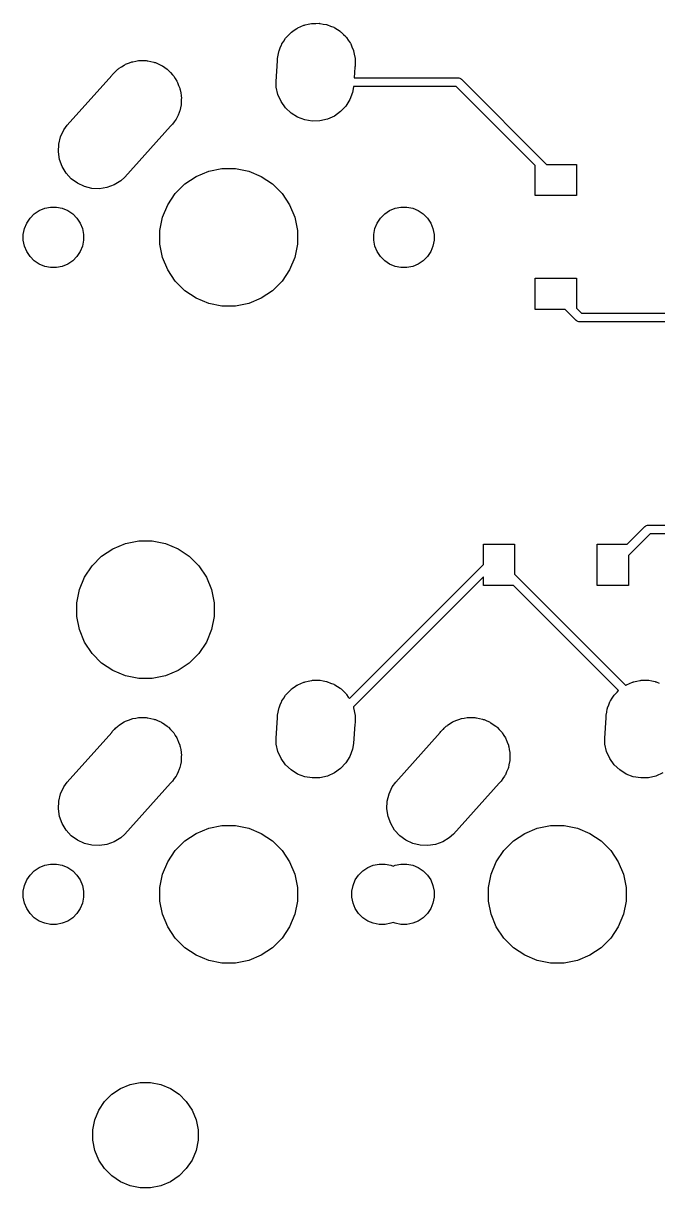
# Model space of a CAD drawing. Extents: x -662 to -203, y -195 to -58.
# Drawn here: x -662.38 to -643.99, y -172.86 to -139.09 of the extents above; entities that cross this region are included whole.
import ezdxf

# ---------------------------------------------------------------- set-up
doc = ezdxf.new("R2010")
doc.units = 0
doc.layers.add('BLACK', color=7, linetype='CONTINUOUS')

msp = doc.modelspace()

# ---------------------------------------------------------------- linework, layer by layer
at = {"layer": 'BLACK', "linetype": 'CONTINUOUS'}
for p, q in [((-654.121, -139.121), (-654.029, -139.099)), ((-654.029, -139.099), (-654.012, -139.099)), ((-654.012, -139.099), (-653.996, -139.096)), ((-653.996, -139.096), (-653.901, -139.096)), ((-653.901, -139.096), (-653.807, -139.093)), ((-653.807, -139.093), (-653.791, -139.096)), ((-653.791, -139.096), (-653.774, -139.096)), ((-653.774, -139.096), (-653.682, -139.114)), ((-653.682, -139.114), (-653.589, -139.13)), ((-654.759, -139.504), (-654.692, -139.437)), ((-654.692, -139.437), (-654.627, -139.368)), ((-654.627, -139.368), (-654.614, -139.359)), ((-654.614, -139.359), (-654.602, -139.347)), ((-654.602, -139.347), (-654.524, -139.294)), ((-654.524, -139.294), (-654.447, -139.24)), ((-654.447, -139.24), (-654.432, -139.233)), ((-654.432, -139.233), (-654.418, -139.224)), ((-654.418, -139.224), (-654.331, -139.188)), ((-654.331, -139.188), (-654.245, -139.149)), ((-654.245, -139.149), (-654.228, -139.145)), ((-654.228, -139.145), (-654.213, -139.139)), ((-654.213, -139.139), (-654.121, -139.121)), ((-653.589, -139.13), (-653.573, -139.136)), ((-653.573, -139.136), (-653.557, -139.139)), ((-653.557, -139.139), (-653.47, -139.175)), ((-653.47, -139.175), (-653.381, -139.209)), ((-653.381, -139.209), (-653.367, -139.217)), ((-653.367, -139.217), (-653.352, -139.224)), ((-653.352, -139.224), (-653.274, -139.276)), ((-653.274, -139.276), (-653.194, -139.326)), ((-653.194, -139.326), (-653.182, -139.338)), ((-653.182, -139.338), (-653.168, -139.347)), ((-653.168, -139.347), (-653.101, -139.414)), ((-653.101, -139.414), (-653.032, -139.478)), ((-654.931, -139.805), (-654.897, -139.717)), ((-654.897, -139.717), (-654.888, -139.703)), ((-654.888, -139.703), (-654.882, -139.688)), ((-654.882, -139.688), (-654.829, -139.609)), ((-654.829, -139.609), (-654.779, -139.529)), ((-654.779, -139.529), (-654.768, -139.517)), ((-654.768, -139.517), (-654.759, -139.504)), ((-653.032, -139.478), (-653.023, -139.492)), ((-653.023, -139.492), (-653.011, -139.504)), ((-653.011, -139.504), (-652.959, -139.582)), ((-652.959, -139.582), (-652.904, -139.659)), ((-652.904, -139.659), (-652.897, -139.674)), ((-652.897, -139.674), (-652.888, -139.688)), ((-652.888, -139.688), (-652.852, -139.775)), ((-652.852, -139.775), (-652.813, -139.861)), ((-655.01, -140.11), (-654.991, -140.017)), ((-655.01, -140.182), (-655.01, -140.11)), ((-654.991, -140.017), (-654.976, -139.924)), ((-654.976, -139.924), (-654.97, -139.909)), ((-654.97, -139.909), (-654.967, -139.893)), ((-654.967, -139.893), (-654.931, -139.805)), ((-652.813, -139.861), (-652.809, -139.877)), ((-652.809, -139.877), (-652.803, -139.893)), ((-652.803, -139.893), (-652.785, -139.985)), ((-652.785, -139.985), (-652.764, -140.077)), ((-652.764, -140.077), (-652.763, -140.094)), ((-652.763, -140.094), (-652.76, -140.11)), ((-652.76, -140.11), (-652.76, -140.204)), ((-659.703, -140.488), (-659.642, -140.427)), ((-659.642, -140.427), (-659.621, -140.413)), ((-659.621, -140.413), (-659.603, -140.396)), ((-659.603, -140.396), (-659.529, -140.352)), ((-659.529, -140.352), (-659.458, -140.304)), ((-659.458, -140.304), (-659.435, -140.294)), ((-659.435, -140.294), (-659.413, -140.281)), ((-659.413, -140.281), (-659.333, -140.252)), ((-659.333, -140.252), (-659.253, -140.219)), ((-659.253, -140.219), (-659.229, -140.214)), ((-659.229, -140.214), (-659.205, -140.206)), ((-659.205, -140.206), (-659.12, -140.192)), ((-659.12, -140.192), (-659.036, -140.176)), ((-659.036, -140.176), (-659.011, -140.176)), ((-659.011, -140.176), (-658.986, -140.172)), ((-658.986, -140.172), (-658.9, -140.176)), ((-658.9, -140.176), (-658.814, -140.176)), ((-658.814, -140.176), (-658.79, -140.181)), ((-658.79, -140.181), (-658.765, -140.182)), ((-658.765, -140.182), (-658.681, -140.202)), ((-658.681, -140.202), (-658.597, -140.219)), ((-658.597, -140.219), (-658.574, -140.228)), ((-658.574, -140.228), (-658.549, -140.234)), ((-658.549, -140.234), (-658.471, -140.271)), ((-658.471, -140.271), (-658.392, -140.304)), ((-658.392, -140.304), (-658.371, -140.318)), ((-658.371, -140.318), (-658.349, -140.328)), ((-658.349, -140.328), (-658.279, -140.379)), ((-658.279, -140.379), (-658.208, -140.427)), ((-658.208, -140.427), (-658.19, -140.445)), ((-658.19, -140.445), (-658.17, -140.459)), ((-658.17, -140.459), (-658.112, -140.523)), ((-655.051, -140.778), (-655.01, -140.182)), ((-652.768, -140.37), (-652.788, -140.674)), ((-652.76, -140.332), (-652.768, -140.37)), ((-652.76, -140.204), (-652.759, -140.243)), ((-652.759, -140.243), (-652.76, -140.259)), ((-652.76, -140.259), (-652.76, -140.332)), ((-661.109, -142.051), (-659.816, -140.609)), ((-659.816, -140.609), (-659.799, -140.584)), ((-659.799, -140.584), (-659.742, -140.527)), ((-659.742, -140.527), (-659.725, -140.508)), ((-659.725, -140.508), (-659.703, -140.488)), ((-658.112, -140.523), (-658.051, -140.584)), ((-658.051, -140.584), (-658.037, -140.604)), ((-658.037, -140.604), (-658.02, -140.623)), ((-658.02, -140.623), (-657.976, -140.696)), ((-657.976, -140.696), (-657.928, -140.768)), ((-657.928, -140.768), (-657.918, -140.791)), ((-657.918, -140.791), (-657.905, -140.812)), ((-655.046, -140.944), (-655.051, -140.778)), ((-652.788, -140.674), (-649.782, -140.674)), ((-649.782, -140.674), (-649.775, -140.673)), ((-649.775, -140.673), (-649.769, -140.674)), ((-649.769, -140.674), (-649.75, -140.676)), ((-649.75, -140.676), (-649.726, -140.683)), ((-649.726, -140.683), (-649.704, -140.695)), ((-649.704, -140.695), (-649.685, -140.71)), ((-649.685, -140.71), (-649.681, -140.715)), ((-649.681, -140.715), (-647.208, -143.188)), ((-657.905, -140.812), (-657.876, -140.893)), ((-657.876, -140.893), (-657.843, -140.973)), ((-657.843, -140.973), (-657.838, -140.997)), ((-657.838, -140.997), (-657.83, -141.021)), ((-657.83, -141.021), (-657.817, -141.106)), ((-657.817, -141.106), (-657.8, -141.19)), ((-654.997, -141.16), (-655.046, -140.944)), ((-652.834, -141.097), (-652.913, -141.304)), ((-652.806, -140.933), (-652.834, -141.097)), ((-649.828, -140.928), (-652.806, -140.928)), ((-652.806, -140.928), (-652.806, -140.933)), ((-647.538, -143.218), (-649.828, -140.928)), ((-657.806, -141.461), (-657.826, -141.545)), ((-657.805, -141.436), (-657.806, -141.461)), ((-657.8, -141.412), (-657.805, -141.436)), ((-657.8, -141.19), (-657.8, -141.215)), ((-657.8, -141.215), (-657.796, -141.24)), ((-657.796, -141.24), (-657.8, -141.326)), ((-657.8, -141.326), (-657.8, -141.412)), ((-654.906, -141.363), (-654.997, -141.16)), ((-654.777, -141.543), (-654.906, -141.363)), ((-652.913, -141.304), (-653.03, -141.492)), ((-657.895, -141.754), (-657.928, -141.834)), ((-657.859, -141.676), (-657.895, -141.754)), ((-657.853, -141.652), (-657.859, -141.676)), ((-657.843, -141.629), (-657.853, -141.652)), ((-657.826, -141.545), (-657.843, -141.629)), ((-654.616, -141.695), (-654.777, -141.543)), ((-654.428, -141.813), (-654.616, -141.695)), ((-654.221, -141.892), (-654.428, -141.813)), ((-653.363, -141.782), (-653.565, -141.872)), ((-653.182, -141.653), (-653.363, -141.782)), ((-653.03, -141.492), (-653.182, -141.653)), ((-661.207, -142.184), (-661.109, -142.051)), ((-658.108, -142.075), (-659.434, -143.553)), ((-658.051, -142.018), (-658.108, -142.075)), ((-658.003, -141.946), (-658.051, -142.018)), ((-657.952, -141.877), (-658.003, -141.946)), ((-657.942, -141.854), (-657.952, -141.877)), ((-657.928, -141.834), (-657.942, -141.854)), ((-654.003, -141.928), (-654.221, -141.892)), ((-653.781, -141.922), (-654.003, -141.928)), ((-653.565, -141.872), (-653.781, -141.922)), ((-661.354, -142.6), (-661.301, -142.385)), ((-661.301, -142.385), (-661.207, -142.184)), ((-661.364, -142.822), (-661.354, -142.6)), ((-661.33, -143.041), (-661.364, -142.822)), ((-661.254, -143.249), (-661.33, -143.041)), ((-661.139, -143.439), (-661.254, -143.249)), ((-660.99, -143.602), (-661.139, -143.439)), ((-657.369, -143.534), (-657.006, -143.383)), ((-657.006, -143.383), (-656.621, -143.307)), ((-656.621, -143.307), (-656.229, -143.307)), ((-656.229, -143.307), (-655.843, -143.383)), ((-655.843, -143.383), (-655.48, -143.534)), ((-647.538, -144.088), (-647.538, -143.218)), ((-647.208, -143.188), (-646.338, -143.188)), ((-646.338, -143.188), (-646.338, -144.088)), ((-660.811, -143.733), (-660.99, -143.602)), ((-660.61, -143.827), (-660.811, -143.733)), ((-660.395, -143.88), (-660.61, -143.827)), ((-659.746, -143.78), (-659.955, -143.856)), ((-659.557, -143.665), (-659.746, -143.78)), ((-659.434, -143.553), (-659.557, -143.665)), ((-657.974, -144.03), (-657.696, -143.752)), ((-657.696, -143.752), (-657.369, -143.534)), ((-655.48, -143.534), (-655.154, -143.752)), ((-655.154, -143.752), (-654.876, -144.03)), ((-660.174, -143.889), (-660.395, -143.88)), ((-659.955, -143.856), (-660.174, -143.889)), ((-658.192, -144.356), (-657.974, -144.03)), ((-654.876, -144.03), (-654.658, -144.356)), ((-646.338, -144.088), (-647.538, -144.088)), ((-661.919, -144.525), (-661.76, -144.459)), ((-661.76, -144.459), (-661.591, -144.426)), ((-661.591, -144.426), (-661.419, -144.426)), ((-661.419, -144.426), (-661.25, -144.459)), ((-661.25, -144.459), (-661.09, -144.525)), ((-658.342, -144.719), (-658.192, -144.356)), ((-654.658, -144.356), (-654.508, -144.719)), ((-651.759, -144.525), (-651.6, -144.459)), ((-651.6, -144.459), (-651.431, -144.426)), ((-651.431, -144.426), (-651.259, -144.426)), ((-651.259, -144.426), (-651.09, -144.459)), ((-651.09, -144.459), (-650.93, -144.525)), ((-662.28, -144.886), (-662.185, -144.743)), ((-662.185, -144.743), (-662.063, -144.621)), ((-662.063, -144.621), (-661.919, -144.525)), ((-661.09, -144.525), (-660.947, -144.621)), ((-660.947, -144.621), (-660.825, -144.743)), ((-660.825, -144.743), (-660.729, -144.886)), ((-658.419, -145.104), (-658.342, -144.719)), ((-654.508, -144.719), (-654.431, -145.104)), ((-652.12, -144.886), (-652.025, -144.743)), ((-652.025, -144.743), (-651.903, -144.621)), ((-651.903, -144.621), (-651.759, -144.525)), ((-650.93, -144.525), (-650.787, -144.621)), ((-650.787, -144.621), (-650.665, -144.743)), ((-650.665, -144.743), (-650.569, -144.886)), ((-662.38, -145.215), (-662.346, -145.045)), ((-662.346, -145.045), (-662.28, -144.886)), ((-660.729, -144.886), (-660.664, -145.045)), ((-660.664, -145.045), (-660.63, -145.215)), ((-658.419, -145.497), (-658.419, -145.104)), ((-654.431, -145.104), (-654.431, -145.497)), ((-652.22, -145.215), (-652.186, -145.045)), ((-652.186, -145.045), (-652.12, -144.886)), ((-650.569, -144.886), (-650.504, -145.045)), ((-650.504, -145.045), (-650.47, -145.215)), ((-662.38, -145.387), (-662.38, -145.215)), ((-662.346, -145.556), (-662.38, -145.387)), ((-660.63, -145.387), (-660.664, -145.556)), ((-660.63, -145.215), (-660.63, -145.387)), ((-658.342, -145.882), (-658.419, -145.497)), ((-654.431, -145.497), (-654.508, -145.882)), ((-652.22, -145.387), (-652.22, -145.215)), ((-652.186, -145.556), (-652.22, -145.387)), ((-650.47, -145.387), (-650.504, -145.556)), ((-650.47, -145.215), (-650.47, -145.387)), ((-662.28, -145.715), (-662.346, -145.556)), ((-662.185, -145.858), (-662.28, -145.715)), ((-662.063, -145.98), (-662.185, -145.858)), ((-660.825, -145.858), (-660.947, -145.98)), ((-660.729, -145.715), (-660.825, -145.858)), ((-660.664, -145.556), (-660.729, -145.715)), ((-652.12, -145.715), (-652.186, -145.556)), ((-652.025, -145.858), (-652.12, -145.715)), ((-651.903, -145.98), (-652.025, -145.858)), ((-650.665, -145.858), (-650.787, -145.98)), ((-650.569, -145.715), (-650.665, -145.858)), ((-650.504, -145.556), (-650.569, -145.715)), ((-661.919, -146.076), (-662.063, -145.98)), ((-661.76, -146.142), (-661.919, -146.076)), ((-661.591, -146.176), (-661.76, -146.142)), ((-661.419, -146.176), (-661.591, -146.176)), ((-661.25, -146.142), (-661.419, -146.176)), ((-661.09, -146.076), (-661.25, -146.142)), ((-660.947, -145.98), (-661.09, -146.076)), ((-658.192, -146.245), (-658.342, -145.882)), ((-654.508, -145.882), (-654.658, -146.245)), ((-651.759, -146.076), (-651.903, -145.98)), ((-651.6, -146.142), (-651.759, -146.076)), ((-651.431, -146.176), (-651.6, -146.142)), ((-651.259, -146.176), (-651.431, -146.176)), ((-651.09, -146.142), (-651.259, -146.176)), ((-650.93, -146.076), (-651.09, -146.142)), ((-650.787, -145.98), (-650.93, -146.076)), ((-657.974, -146.572), (-658.192, -146.245)), ((-654.658, -146.245), (-654.876, -146.572)), ((-647.538, -147.388), (-647.538, -146.488)), ((-647.538, -146.488), (-646.338, -146.488)), ((-646.338, -146.488), (-646.338, -147.358)), ((-657.696, -146.849), (-657.974, -146.572)), ((-657.369, -147.068), (-657.696, -146.849)), ((-655.154, -146.849), (-655.48, -147.068)), ((-654.876, -146.572), (-655.154, -146.849)), ((-657.006, -147.218), (-657.369, -147.068)), ((-656.621, -147.295), (-657.006, -147.218)), ((-655.843, -147.218), (-656.229, -147.295)), ((-655.48, -147.068), (-655.843, -147.218)), ((-656.229, -147.295), (-656.621, -147.295)), ((-646.668, -147.388), (-647.538, -147.388)), ((-646.349, -147.707), (-646.668, -147.388)), ((-646.338, -147.358), (-646.202, -147.495)), ((-646.202, -147.495), (-628.624, -147.495)), ((-646.345, -147.712), (-646.349, -147.707)), ((-646.326, -147.727), (-646.345, -147.712)), ((-646.325, -147.728), (-646.326, -147.727)), ((-646.303, -147.74), (-646.325, -147.728)), ((-646.279, -147.747), (-646.303, -147.74)), ((-646.254, -147.749), (-646.279, -147.747)), ((-646.248, -147.749), (-646.254, -147.749)), ((-628.578, -147.749), (-646.248, -147.749)), ((-644.869, -154.2), (-644.358, -153.689)), ((-644.211, -153.902), (-644.839, -154.53)), ((-644.358, -153.689), (-644.354, -153.685)), ((-644.354, -153.685), (-644.334, -153.669)), ((-644.334, -153.669), (-644.312, -153.657)), ((-644.312, -153.657), (-644.288, -153.65)), ((-644.288, -153.65), (-644.27, -153.648)), ((-644.27, -153.648), (-644.264, -153.647)), ((-644.27, -153.648), (-644.27, -153.648)), ((-644.264, -153.647), (-644.257, -153.648)), ((-644.257, -153.648), (-633.123, -153.648)), ((-633.17, -153.902), (-644.211, -153.902)), ((-659.782, -154.329), (-659.419, -154.178)), ((-659.419, -154.178), (-659.034, -154.102)), ((-659.034, -154.102), (-658.642, -154.102)), ((-658.642, -154.102), (-658.256, -154.178)), ((-658.256, -154.178), (-657.893, -154.329)), ((-649.039, -154.785), (-649.039, -154.2)), ((-649.039, -154.2), (-648.139, -154.2)), ((-648.139, -154.2), (-648.139, -155.071)), ((-645.739, -155.4), (-645.739, -154.2)), ((-645.739, -154.2), (-644.869, -154.2)), ((-660.387, -154.825), (-660.109, -154.547)), ((-660.109, -154.547), (-659.782, -154.329)), ((-657.893, -154.329), (-657.567, -154.547)), ((-657.567, -154.547), (-657.289, -154.825)), ((-644.839, -154.53), (-644.839, -155.4)), ((-660.605, -155.151), (-660.387, -154.825)), ((-657.289, -154.825), (-657.071, -155.151)), ((-652.928, -158.675), (-649.039, -154.785)), ((-660.755, -155.514), (-660.605, -155.151)), ((-657.071, -155.151), (-656.921, -155.514)), ((-649.039, -155.144), (-652.812, -158.917)), ((-649.039, -155.4), (-649.039, -155.144)), ((-648.139, -155.071), (-644.92, -158.289)), ((-660.832, -155.899), (-660.755, -155.514)), ((-656.921, -155.514), (-656.844, -155.899)), ((-648.169, -155.4), (-649.039, -155.4)), ((-645.126, -158.443), (-648.169, -155.4)), ((-644.839, -155.4), (-645.739, -155.4)), ((-660.832, -156.292), (-660.832, -155.899)), ((-656.844, -155.899), (-656.844, -156.292)), ((-660.755, -156.677), (-660.832, -156.292)), ((-656.844, -156.292), (-656.921, -156.677)), ((-660.605, -157.04), (-660.755, -156.677)), ((-656.921, -156.677), (-657.071, -157.04)), ((-660.387, -157.367), (-660.605, -157.04)), ((-657.071, -157.04), (-657.289, -157.367)), ((-660.109, -157.644), (-660.387, -157.367)), ((-659.782, -157.863), (-660.109, -157.644)), ((-657.567, -157.644), (-657.893, -157.863)), ((-657.289, -157.367), (-657.567, -157.644)), ((-659.419, -158.013), (-659.782, -157.863)), ((-659.034, -158.09), (-659.419, -158.013)), ((-658.256, -158.013), (-658.642, -158.09)), ((-657.893, -157.863), (-658.256, -158.013)), ((-658.642, -158.09), (-659.034, -158.09)), ((-654.602, -158.397), (-654.524, -158.344)), ((-654.524, -158.344), (-654.447, -158.29)), ((-654.447, -158.29), (-654.432, -158.283)), ((-654.432, -158.283), (-654.418, -158.274)), ((-654.418, -158.274), (-654.331, -158.238)), ((-654.331, -158.238), (-654.245, -158.199)), ((-654.245, -158.199), (-654.228, -158.195)), ((-654.228, -158.195), (-654.213, -158.189)), ((-654.213, -158.189), (-654.121, -158.171)), ((-654.121, -158.171), (-654.029, -158.149)), ((-654.029, -158.149), (-654.012, -158.149)), ((-654.012, -158.149), (-653.996, -158.146)), ((-653.996, -158.146), (-653.901, -158.146)), ((-653.901, -158.146), (-653.807, -158.143)), ((-653.807, -158.143), (-653.791, -158.146)), ((-653.791, -158.146), (-653.774, -158.146)), ((-653.774, -158.146), (-653.682, -158.164)), ((-653.682, -158.164), (-653.589, -158.18)), ((-653.589, -158.18), (-653.573, -158.186)), ((-653.573, -158.186), (-653.557, -158.189)), ((-653.557, -158.189), (-653.47, -158.225)), ((-653.47, -158.225), (-653.381, -158.259)), ((-653.381, -158.259), (-653.367, -158.267)), ((-653.367, -158.267), (-653.352, -158.274)), ((-653.352, -158.274), (-653.274, -158.326)), ((-653.274, -158.326), (-653.194, -158.376)), ((-644.92, -158.289), (-644.907, -158.283)), ((-644.907, -158.283), (-644.893, -158.274)), ((-644.893, -158.274), (-644.806, -158.238)), ((-644.806, -158.238), (-644.72, -158.199)), ((-644.72, -158.199), (-644.703, -158.195)), ((-644.703, -158.195), (-644.688, -158.189)), ((-644.688, -158.189), (-644.596, -158.171)), ((-644.596, -158.171), (-644.504, -158.149)), ((-644.504, -158.149), (-644.487, -158.149)), ((-644.487, -158.149), (-644.471, -158.146)), ((-644.471, -158.146), (-644.376, -158.146)), ((-644.376, -158.146), (-644.282, -158.143)), ((-644.282, -158.143), (-644.266, -158.146)), ((-644.266, -158.146), (-644.249, -158.146)), ((-644.249, -158.146), (-644.157, -158.164)), ((-644.157, -158.164), (-644.064, -158.18)), ((-644.064, -158.18), (-644.048, -158.186)), ((-644.048, -158.186), (-644.032, -158.189)), ((-644.032, -158.189), (-643.945, -158.225)), ((-654.882, -158.738), (-654.829, -158.659)), ((-654.829, -158.659), (-654.779, -158.579)), ((-654.779, -158.579), (-654.768, -158.567)), ((-654.768, -158.567), (-654.759, -158.554)), ((-654.759, -158.554), (-654.692, -158.487)), ((-654.692, -158.487), (-654.627, -158.418)), ((-654.627, -158.418), (-654.614, -158.409)), ((-654.614, -158.409), (-654.602, -158.397)), ((-653.194, -158.376), (-653.182, -158.388)), ((-653.182, -158.388), (-653.168, -158.397)), ((-653.168, -158.397), (-653.101, -158.464)), ((-653.101, -158.464), (-653.032, -158.528)), ((-653.032, -158.528), (-653.023, -158.542)), ((-653.023, -158.542), (-653.011, -158.554)), ((-653.011, -158.554), (-652.959, -158.632)), ((-652.959, -158.632), (-652.928, -158.675)), ((-645.357, -158.738), (-645.304, -158.659)), ((-645.304, -158.659), (-645.254, -158.579)), ((-645.254, -158.579), (-645.243, -158.567)), ((-645.243, -158.567), (-645.234, -158.554)), ((-645.234, -158.554), (-645.167, -158.487)), ((-645.167, -158.487), (-645.126, -158.443)), ((-654.991, -159.067), (-654.976, -158.974)), ((-654.976, -158.974), (-654.97, -158.959)), ((-654.97, -158.959), (-654.967, -158.943)), ((-654.967, -158.943), (-654.931, -158.855)), ((-654.931, -158.855), (-654.897, -158.767)), ((-654.897, -158.767), (-654.888, -158.753)), ((-654.888, -158.753), (-654.882, -158.738)), ((-652.812, -158.917), (-652.809, -158.927)), ((-652.809, -158.927), (-652.803, -158.943)), ((-652.803, -158.943), (-652.785, -159.035)), ((-652.785, -159.035), (-652.764, -159.127)), ((-645.466, -159.067), (-645.451, -158.974)), ((-645.451, -158.974), (-645.445, -158.959)), ((-645.445, -158.959), (-645.442, -158.943)), ((-645.442, -158.943), (-645.406, -158.855)), ((-645.406, -158.855), (-645.372, -158.767)), ((-645.372, -158.767), (-645.363, -158.753)), ((-645.363, -158.753), (-645.357, -158.738)), ((-659.529, -159.402), (-659.458, -159.354)), ((-659.458, -159.354), (-659.435, -159.344)), ((-659.435, -159.344), (-659.413, -159.331)), ((-659.413, -159.331), (-659.333, -159.302)), ((-659.333, -159.302), (-659.253, -159.269)), ((-659.253, -159.269), (-659.229, -159.264)), ((-659.229, -159.264), (-659.205, -159.256)), ((-659.205, -159.256), (-659.12, -159.242)), ((-659.12, -159.242), (-659.036, -159.226)), ((-659.036, -159.226), (-659.011, -159.226)), ((-659.011, -159.226), (-658.986, -159.222)), ((-658.986, -159.222), (-658.9, -159.226)), ((-658.9, -159.226), (-658.814, -159.226)), ((-658.814, -159.226), (-658.79, -159.231)), ((-658.79, -159.231), (-658.765, -159.232)), ((-658.765, -159.232), (-658.681, -159.252)), ((-658.681, -159.252), (-658.597, -159.269)), ((-658.597, -159.269), (-658.574, -159.278)), ((-658.574, -159.278), (-658.549, -159.284)), ((-658.549, -159.284), (-658.471, -159.321)), ((-658.471, -159.321), (-658.392, -159.354)), ((-658.392, -159.354), (-658.371, -159.368)), ((-658.371, -159.368), (-658.349, -159.378)), ((-658.349, -159.378), (-658.279, -159.429)), ((-655.051, -159.828), (-655.01, -159.232)), ((-655.01, -159.16), (-654.991, -159.067)), ((-655.01, -159.232), (-655.01, -159.16)), ((-652.764, -159.127), (-652.763, -159.144)), ((-652.763, -159.144), (-652.76, -159.16)), ((-652.76, -159.16), (-652.76, -159.254)), ((-652.76, -159.254), (-652.759, -159.293)), ((-652.759, -159.293), (-652.76, -159.309)), ((-652.76, -159.309), (-652.76, -159.382)), ((-650.004, -159.402), (-649.933, -159.354)), ((-649.933, -159.354), (-649.91, -159.344)), ((-649.91, -159.344), (-649.888, -159.331)), ((-649.888, -159.331), (-649.808, -159.302)), ((-649.808, -159.302), (-649.728, -159.269)), ((-649.728, -159.269), (-649.704, -159.264)), ((-649.704, -159.264), (-649.68, -159.256)), ((-649.68, -159.256), (-649.595, -159.242)), ((-649.595, -159.242), (-649.511, -159.226)), ((-649.511, -159.226), (-649.486, -159.226)), ((-649.486, -159.226), (-649.461, -159.222)), ((-649.461, -159.222), (-649.375, -159.226)), ((-649.375, -159.226), (-649.289, -159.226)), ((-649.289, -159.226), (-649.265, -159.231)), ((-649.265, -159.231), (-649.24, -159.232)), ((-649.24, -159.232), (-649.156, -159.252)), ((-649.156, -159.252), (-649.072, -159.269)), ((-649.072, -159.269), (-649.049, -159.278)), ((-649.049, -159.278), (-649.024, -159.284)), ((-649.024, -159.284), (-648.946, -159.321)), ((-648.946, -159.321), (-648.867, -159.354)), ((-648.867, -159.354), (-648.846, -159.368)), ((-648.846, -159.368), (-648.824, -159.378)), ((-648.824, -159.378), (-648.754, -159.429)), ((-645.526, -159.828), (-645.485, -159.232)), ((-645.485, -159.16), (-645.466, -159.067)), ((-645.485, -159.232), (-645.485, -159.16)), ((-661.109, -161.101), (-659.816, -159.659)), ((-659.816, -159.659), (-659.799, -159.634)), ((-659.799, -159.634), (-659.742, -159.577)), ((-659.742, -159.577), (-659.725, -159.558)), ((-659.725, -159.558), (-659.703, -159.538)), ((-659.703, -159.538), (-659.642, -159.477)), ((-659.642, -159.477), (-659.621, -159.463)), ((-659.621, -159.463), (-659.603, -159.446)), ((-659.603, -159.446), (-659.529, -159.402)), ((-658.279, -159.429), (-658.208, -159.477)), ((-658.208, -159.477), (-658.19, -159.495)), ((-658.19, -159.495), (-658.17, -159.509)), ((-658.17, -159.509), (-658.112, -159.573)), ((-658.112, -159.573), (-658.051, -159.634)), ((-658.051, -159.634), (-658.037, -159.654)), ((-658.037, -159.654), (-658.02, -159.673)), ((-658.02, -159.673), (-657.976, -159.746)), ((-652.768, -159.42), (-652.806, -159.983)), ((-652.76, -159.382), (-652.768, -159.42)), ((-651.584, -161.101), (-650.291, -159.659)), ((-650.291, -159.659), (-650.274, -159.634)), ((-650.274, -159.634), (-650.217, -159.577)), ((-650.217, -159.577), (-650.2, -159.558)), ((-650.2, -159.558), (-650.178, -159.538)), ((-650.178, -159.538), (-650.117, -159.477)), ((-650.117, -159.477), (-650.096, -159.463)), ((-650.096, -159.463), (-650.078, -159.446)), ((-650.078, -159.446), (-650.004, -159.402)), ((-648.754, -159.429), (-648.683, -159.477)), ((-648.683, -159.477), (-648.665, -159.495)), ((-648.665, -159.495), (-648.645, -159.509)), ((-648.645, -159.509), (-648.587, -159.573)), ((-648.587, -159.573), (-648.526, -159.634)), ((-648.526, -159.634), (-648.512, -159.654)), ((-648.512, -159.654), (-648.495, -159.673)), ((-648.495, -159.673), (-648.451, -159.746)), ((-657.976, -159.746), (-657.928, -159.818)), ((-657.928, -159.818), (-657.918, -159.841)), ((-657.918, -159.841), (-657.905, -159.862)), ((-657.905, -159.862), (-657.876, -159.943)), ((-657.876, -159.943), (-657.843, -160.023)), ((-657.843, -160.023), (-657.838, -160.047)), ((-657.838, -160.047), (-657.83, -160.071)), ((-655.046, -159.994), (-655.051, -159.828)), ((-654.997, -160.21), (-655.046, -159.994)), ((-652.806, -159.983), (-652.834, -160.147)), ((-648.451, -159.746), (-648.403, -159.818)), ((-648.403, -159.818), (-648.393, -159.841)), ((-648.393, -159.841), (-648.38, -159.862)), ((-648.38, -159.862), (-648.351, -159.943)), ((-648.351, -159.943), (-648.318, -160.023)), ((-648.318, -160.023), (-648.313, -160.047)), ((-648.313, -160.047), (-648.305, -160.071)), ((-645.521, -159.994), (-645.526, -159.828)), ((-645.472, -160.21), (-645.521, -159.994)), ((-657.83, -160.071), (-657.817, -160.156)), ((-657.817, -160.156), (-657.8, -160.24)), ((-657.8, -160.24), (-657.8, -160.265)), ((-657.8, -160.265), (-657.796, -160.29)), ((-657.796, -160.29), (-657.8, -160.376)), ((-657.8, -160.376), (-657.8, -160.462)), ((-654.906, -160.413), (-654.997, -160.21)), ((-652.913, -160.354), (-653.03, -160.542)), ((-652.834, -160.147), (-652.913, -160.354)), ((-648.305, -160.071), (-648.292, -160.156)), ((-648.292, -160.156), (-648.275, -160.24)), ((-648.275, -160.24), (-648.275, -160.265)), ((-648.275, -160.265), (-648.271, -160.29)), ((-648.271, -160.29), (-648.275, -160.376)), ((-648.275, -160.376), (-648.275, -160.462)), ((-645.381, -160.413), (-645.472, -160.21)), ((-657.859, -160.726), (-657.895, -160.804)), ((-657.853, -160.702), (-657.859, -160.726)), ((-657.843, -160.679), (-657.853, -160.702)), ((-657.826, -160.595), (-657.843, -160.679)), ((-657.806, -160.511), (-657.826, -160.595)), ((-657.805, -160.486), (-657.806, -160.511)), ((-657.8, -160.462), (-657.805, -160.486)), ((-654.777, -160.593), (-654.906, -160.413)), ((-654.616, -160.745), (-654.777, -160.593)), ((-653.182, -160.703), (-653.363, -160.832)), ((-653.03, -160.542), (-653.182, -160.703)), ((-648.334, -160.726), (-648.37, -160.804)), ((-648.328, -160.702), (-648.334, -160.726)), ((-648.318, -160.679), (-648.328, -160.702)), ((-648.301, -160.595), (-648.318, -160.679)), ((-648.281, -160.511), (-648.301, -160.595)), ((-648.28, -160.486), (-648.281, -160.511)), ((-648.275, -160.462), (-648.28, -160.486)), ((-645.252, -160.593), (-645.381, -160.413)), ((-645.091, -160.745), (-645.252, -160.593)), ((-658.051, -161.068), (-658.108, -161.125)), ((-658.003, -160.996), (-658.051, -161.068)), ((-657.952, -160.927), (-658.003, -160.996)), ((-657.942, -160.904), (-657.952, -160.927)), ((-657.928, -160.884), (-657.942, -160.904)), ((-657.895, -160.804), (-657.928, -160.884)), ((-654.428, -160.863), (-654.616, -160.745)), ((-654.221, -160.942), (-654.428, -160.863)), ((-654.003, -160.978), (-654.221, -160.942)), ((-653.781, -160.972), (-654.003, -160.978)), ((-653.565, -160.922), (-653.781, -160.972)), ((-653.363, -160.832), (-653.565, -160.922)), ((-648.526, -161.068), (-648.583, -161.125)), ((-648.478, -160.996), (-648.526, -161.068)), ((-648.427, -160.927), (-648.478, -160.996)), ((-648.417, -160.904), (-648.427, -160.927)), ((-648.403, -160.884), (-648.417, -160.904)), ((-648.37, -160.804), (-648.403, -160.884)), ((-644.903, -160.863), (-645.091, -160.745)), ((-644.696, -160.942), (-644.903, -160.863)), ((-644.478, -160.978), (-644.696, -160.942)), ((-644.256, -160.972), (-644.478, -160.978)), ((-644.04, -160.922), (-644.256, -160.972)), ((-643.838, -160.832), (-644.04, -160.922)), ((-661.301, -161.435), (-661.207, -161.234)), ((-661.207, -161.234), (-661.109, -161.101)), ((-658.108, -161.125), (-659.434, -162.603)), ((-651.776, -161.435), (-651.682, -161.234)), ((-651.682, -161.234), (-651.584, -161.101)), ((-648.583, -161.125), (-649.909, -162.603)), ((-661.364, -161.872), (-661.354, -161.65)), ((-661.354, -161.65), (-661.301, -161.435)), ((-651.839, -161.872), (-651.829, -161.65)), ((-651.829, -161.65), (-651.776, -161.435)), ((-661.33, -162.091), (-661.364, -161.872)), ((-651.805, -162.091), (-651.839, -161.872)), ((-661.254, -162.299), (-661.33, -162.091)), ((-661.139, -162.489), (-661.254, -162.299)), ((-657.006, -162.433), (-656.621, -162.357)), ((-656.621, -162.357), (-656.229, -162.357)), ((-656.229, -162.357), (-655.843, -162.433)), ((-651.729, -162.299), (-651.805, -162.091)), ((-651.614, -162.489), (-651.729, -162.299)), ((-647.481, -162.433), (-647.096, -162.357)), ((-647.096, -162.357), (-646.704, -162.357)), ((-646.704, -162.357), (-646.318, -162.433)), ((-660.99, -162.652), (-661.139, -162.489)), ((-660.811, -162.783), (-660.99, -162.652)), ((-659.557, -162.715), (-659.746, -162.83)), ((-659.434, -162.603), (-659.557, -162.715)), ((-657.696, -162.802), (-657.369, -162.584)), ((-657.369, -162.584), (-657.006, -162.433)), ((-655.843, -162.433), (-655.48, -162.584)), ((-655.48, -162.584), (-655.154, -162.802)), ((-651.465, -162.652), (-651.614, -162.489)), ((-651.286, -162.783), (-651.465, -162.652)), ((-650.032, -162.715), (-650.221, -162.83)), ((-649.909, -162.603), (-650.032, -162.715)), ((-648.171, -162.802), (-647.844, -162.584)), ((-647.844, -162.584), (-647.481, -162.433)), ((-646.318, -162.433), (-645.955, -162.584)), ((-645.955, -162.584), (-645.629, -162.802)), ((-660.61, -162.877), (-660.811, -162.783)), ((-660.395, -162.93), (-660.61, -162.877)), ((-660.174, -162.939), (-660.395, -162.93)), ((-659.955, -162.906), (-660.174, -162.939)), ((-659.746, -162.83), (-659.955, -162.906)), ((-658.192, -163.406), (-657.974, -163.08)), ((-657.974, -163.08), (-657.696, -162.802)), ((-655.154, -162.802), (-654.876, -163.08)), ((-654.876, -163.08), (-654.658, -163.406)), ((-651.085, -162.877), (-651.286, -162.783)), ((-650.87, -162.93), (-651.085, -162.877)), ((-650.649, -162.939), (-650.87, -162.93)), ((-650.43, -162.906), (-650.649, -162.939)), ((-650.221, -162.83), (-650.43, -162.906)), ((-648.667, -163.406), (-648.449, -163.08)), ((-648.449, -163.08), (-648.171, -162.802)), ((-645.629, -162.802), (-645.351, -163.08)), ((-645.351, -163.08), (-645.133, -163.406)), ((-658.342, -163.769), (-658.192, -163.406)), ((-654.658, -163.406), (-654.508, -163.769)), ((-648.817, -163.769), (-648.667, -163.406)), ((-645.133, -163.406), (-644.983, -163.769)), ((-662.185, -163.793), (-662.063, -163.671)), ((-662.063, -163.671), (-661.919, -163.575)), ((-661.919, -163.575), (-661.76, -163.509)), ((-661.76, -163.509), (-661.591, -163.476)), ((-661.591, -163.476), (-661.419, -163.476)), ((-661.419, -163.476), (-661.25, -163.509)), ((-661.25, -163.509), (-661.09, -163.575)), ((-661.09, -163.575), (-660.947, -163.671)), ((-660.947, -163.671), (-660.825, -163.793)), ((-658.419, -164.154), (-658.342, -163.769)), ((-654.508, -163.769), (-654.431, -164.154)), ((-652.66, -163.793), (-652.538, -163.671)), ((-652.538, -163.671), (-652.394, -163.575)), ((-652.394, -163.575), (-652.235, -163.509)), ((-652.235, -163.509), (-652.066, -163.476)), ((-652.066, -163.476), (-651.894, -163.476)), ((-651.894, -163.476), (-651.725, -163.509)), ((-651.725, -163.509), (-651.662, -163.535)), ((-651.662, -163.535), (-651.6, -163.509)), ((-651.6, -163.509), (-651.431, -163.476)), ((-651.431, -163.476), (-651.259, -163.476)), ((-651.259, -163.476), (-651.09, -163.509)), ((-651.09, -163.509), (-650.93, -163.575)), ((-650.93, -163.575), (-650.787, -163.671)), ((-650.787, -163.671), (-650.665, -163.793)), ((-648.894, -164.154), (-648.817, -163.769)), ((-644.983, -163.769), (-644.906, -164.154)), ((-662.38, -164.265), (-662.346, -164.095)), ((-662.346, -164.095), (-662.28, -163.936)), ((-662.28, -163.936), (-662.185, -163.793)), ((-660.825, -163.793), (-660.729, -163.936)), ((-660.729, -163.936), (-660.664, -164.095)), ((-660.664, -164.095), (-660.63, -164.265)), ((-652.855, -164.265), (-652.821, -164.095)), ((-652.821, -164.095), (-652.755, -163.936)), ((-652.755, -163.936), (-652.66, -163.793)), ((-650.665, -163.793), (-650.569, -163.936)), ((-650.569, -163.936), (-650.504, -164.095)), ((-650.504, -164.095), (-650.47, -164.265)), ((-662.38, -164.437), (-662.38, -164.265)), ((-662.346, -164.606), (-662.38, -164.437)), ((-660.63, -164.437), (-660.664, -164.606)), ((-660.63, -164.265), (-660.63, -164.437)), ((-658.419, -164.547), (-658.419, -164.154)), ((-654.431, -164.154), (-654.431, -164.547)), ((-652.855, -164.437), (-652.855, -164.265)), ((-652.821, -164.606), (-652.855, -164.437)), ((-650.47, -164.437), (-650.504, -164.606)), ((-650.47, -164.265), (-650.47, -164.437)), ((-648.894, -164.547), (-648.894, -164.154)), ((-644.906, -164.154), (-644.906, -164.547)), ((-662.28, -164.765), (-662.346, -164.606)), ((-662.185, -164.908), (-662.28, -164.765)), ((-660.729, -164.765), (-660.825, -164.908)), ((-660.664, -164.606), (-660.729, -164.765)), ((-658.342, -164.932), (-658.419, -164.547)), ((-654.431, -164.547), (-654.508, -164.932)), ((-652.755, -164.765), (-652.821, -164.606)), ((-652.66, -164.908), (-652.755, -164.765)), ((-650.569, -164.765), (-650.665, -164.908)), ((-650.504, -164.606), (-650.569, -164.765)), ((-648.817, -164.932), (-648.894, -164.547)), ((-644.906, -164.547), (-644.983, -164.932)), ((-662.063, -165.03), (-662.185, -164.908)), ((-661.919, -165.126), (-662.063, -165.03)), ((-660.947, -165.03), (-661.09, -165.126)), ((-660.825, -164.908), (-660.947, -165.03)), ((-658.192, -165.295), (-658.342, -164.932)), ((-654.508, -164.932), (-654.658, -165.295)), ((-652.538, -165.03), (-652.66, -164.908)), ((-652.394, -165.126), (-652.538, -165.03)), ((-650.787, -165.03), (-650.93, -165.126)), ((-650.665, -164.908), (-650.787, -165.03)), ((-648.667, -165.295), (-648.817, -164.932)), ((-644.983, -164.932), (-645.133, -165.295)), ((-661.76, -165.192), (-661.919, -165.126)), ((-661.591, -165.226), (-661.76, -165.192)), ((-661.419, -165.226), (-661.591, -165.226)), ((-661.25, -165.192), (-661.419, -165.226)), ((-661.09, -165.126), (-661.25, -165.192)), ((-657.974, -165.622), (-658.192, -165.295)), ((-654.658, -165.295), (-654.876, -165.622)), ((-652.235, -165.192), (-652.394, -165.126)), ((-652.066, -165.226), (-652.235, -165.192)), ((-651.894, -165.226), (-652.066, -165.226)), ((-651.725, -165.192), (-651.894, -165.226)), ((-651.662, -165.166), (-651.725, -165.192)), ((-651.6, -165.192), (-651.662, -165.166)), ((-651.431, -165.226), (-651.6, -165.192)), ((-651.259, -165.226), (-651.431, -165.226)), ((-651.09, -165.192), (-651.259, -165.226)), ((-650.93, -165.126), (-651.09, -165.192)), ((-648.449, -165.622), (-648.667, -165.295)), ((-645.133, -165.295), (-645.351, -165.622)), ((-657.696, -165.899), (-657.974, -165.622)), ((-654.876, -165.622), (-655.154, -165.899)), ((-648.171, -165.899), (-648.449, -165.622)), ((-645.351, -165.622), (-645.629, -165.899)), ((-657.369, -166.118), (-657.696, -165.899)), ((-657.006, -166.268), (-657.369, -166.118)), ((-655.48, -166.118), (-655.843, -166.268)), ((-655.154, -165.899), (-655.48, -166.118)), ((-647.844, -166.118), (-648.171, -165.899)), ((-647.481, -166.268), (-647.844, -166.118)), ((-645.955, -166.118), (-646.318, -166.268)), ((-645.629, -165.899), (-645.955, -166.118)), ((-656.621, -166.345), (-657.006, -166.268)), ((-656.229, -166.345), (-656.621, -166.345)), ((-655.843, -166.268), (-656.229, -166.345)), ((-647.096, -166.345), (-647.481, -166.268)), ((-646.704, -166.345), (-647.096, -166.345)), ((-646.318, -166.268), (-646.704, -166.345)), ((-659.282, -169.87), (-658.988, -169.812)), ((-658.988, -169.812), (-658.688, -169.812)), ((-658.688, -169.812), (-658.393, -169.87)), ((-660.022, -170.364), (-659.809, -170.152)), ((-659.809, -170.152), (-659.56, -169.985)), ((-659.56, -169.985), (-659.282, -169.87)), ((-658.393, -169.87), (-658.116, -169.985)), ((-658.116, -169.985), (-657.866, -170.152)), ((-657.866, -170.152), (-657.654, -170.364)), ((-660.188, -170.614), (-660.022, -170.364)), ((-657.654, -170.364), (-657.487, -170.614)), ((-660.303, -170.891), (-660.188, -170.614)), ((-657.487, -170.614), (-657.372, -170.891)), ((-660.362, -171.186), (-660.303, -170.891)), ((-660.362, -171.486), (-660.362, -171.186)), ((-657.372, -170.891), (-657.314, -171.186)), ((-657.314, -171.186), (-657.314, -171.486)), ((-660.303, -171.78), (-660.362, -171.486)), ((-657.314, -171.486), (-657.372, -171.78)), ((-660.188, -172.058), (-660.303, -171.78)), ((-657.372, -171.78), (-657.487, -172.058)), ((-660.022, -172.307), (-660.188, -172.058)), ((-657.487, -172.058), (-657.654, -172.307)), ((-659.809, -172.519), (-660.022, -172.307)), ((-659.56, -172.686), (-659.809, -172.519)), ((-657.866, -172.519), (-658.116, -172.686)), ((-657.654, -172.307), (-657.866, -172.519)), ((-659.282, -172.801), (-659.56, -172.686)), ((-658.988, -172.86), (-659.282, -172.801)), ((-658.688, -172.86), (-658.988, -172.86)), ((-658.393, -172.801), (-658.688, -172.86)), ((-658.116, -172.686), (-658.393, -172.801))]:
    msp.add_line(p, q, dxfattribs=at)

doc.saveas('drawing.dxf')
